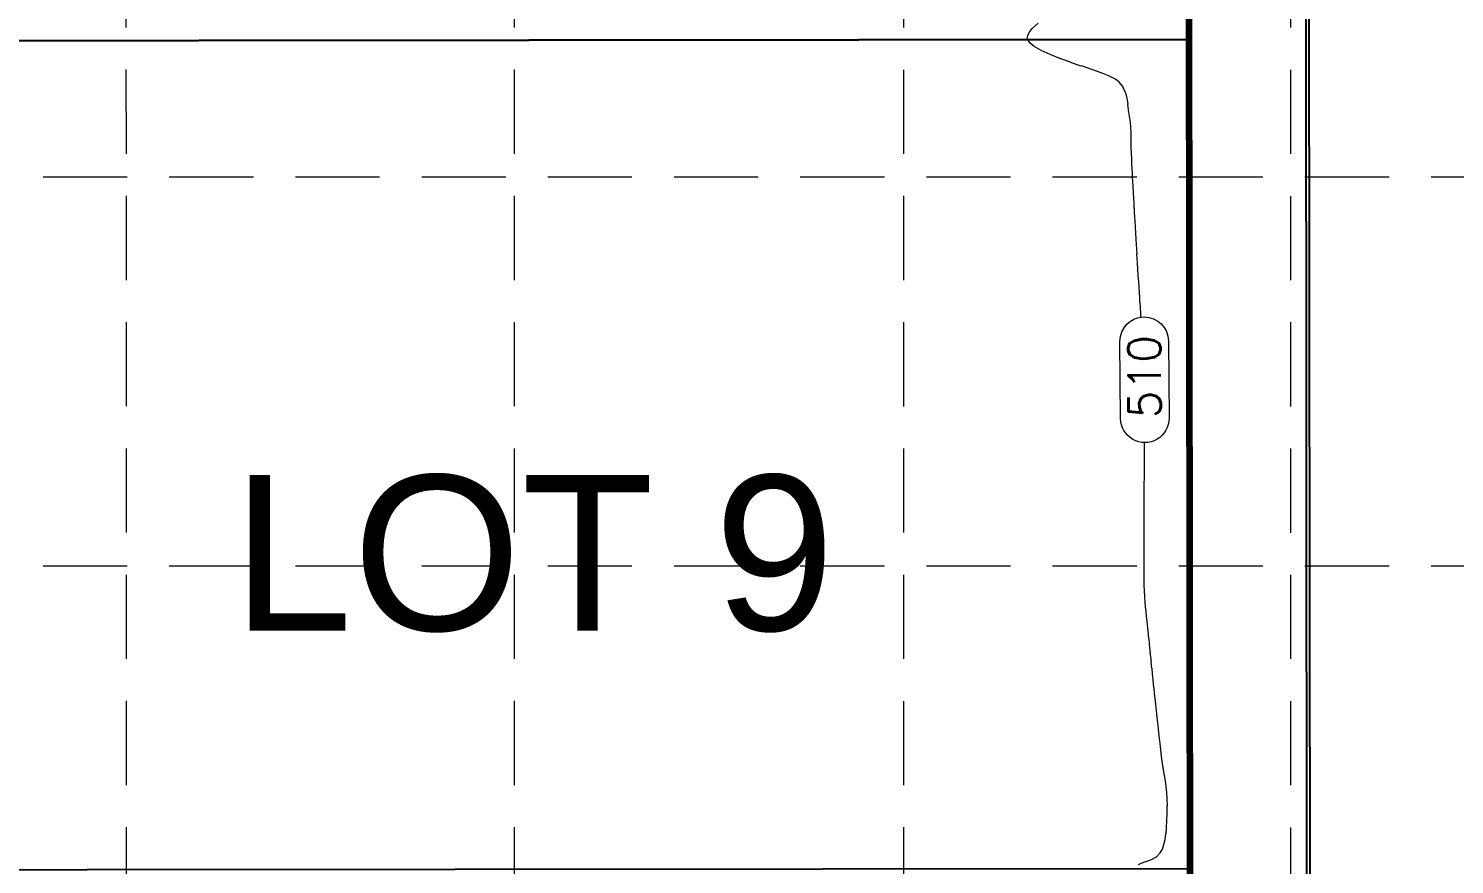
# Model space of a CAD drawing. Header units: feet. Extents: x -406 to 2003, y 7035 to 10885.
# Drawn here: x 123.1 to 343.5, y 9334.4 to 9463.5 of the extents above; entities that cross this region are included whole.
import ezdxf

# ---------------------------------------------------------------- set-up
doc = ezdxf.new("R2010")
doc.units = ezdxf.units.FT
doc.header["$LTSCALE"] = 40
doc.header["$MEASUREMENT"] = 0
doc.linetypes.add('HIDDEN', pattern=[0.375, 0.25, -0.125])
for name, color, linetype, lineweight in [('1 PROPOSED CONTOURS', 35, 'Continuous', 0), ('LOT NUMBERS', 3, 'Continuous', 35), ('right of way', 3, 'Continuous', 40), ('SILT FENCE', 200, 'Continuous', 100)]:
    doc.layers.add(name, color=color, linetype=linetype, lineweight=lineweight)
for name, color, linetype in [('GRID', 254, 'HIDDEN'), ('lots', 4, 'Continuous'), ('polys', 7, 'Continuous'), ('proposed pavement', 4, 'Continuous')]:
    doc.layers.add(name, color=color, linetype=linetype)
doc.styles.get("Standard").update_dxf_attribs({"font": 'ARIAL.TTF'})

msp = doc.modelspace()

# ---------------------------------------------------------------- linework, layer by layer
at = {"layer": '1 PROPOSED CONTOURS', "color": 35, "elevation": 510}
for points in [[(278.23, 9463.46), (279.13, 9464.29)], [(282.52, 9458.83), (280.98, 9459.44)], [(284.15, 9458.25), (282.52, 9458.83)], [(287.42, 9457.13), (285.82, 9457.68)], [(291.1, 9455.63), (290.14, 9456.1)], [(292.56, 9453.82), (292.2, 9454.49)], [(292.79, 9453.16), (292.56, 9453.82)], [(292.93, 9452.47), (292.79, 9453.16)], [(293.03, 9451.72), (292.93, 9452.47)], [(293.41, 9448.99), (293.27, 9449.92)], [(293.51, 9447.46), (293.48, 9448.18)], [(293.52, 9445.16), (293.51, 9446)], [(293.55, 9444.15), (293.52, 9445.16)], [(293.64, 9442.51), (293.6, 9443.27)], [(293.71, 9441.2), (293.67, 9441.83)], [(293.87, 9438.16), (293.82, 9439.08)], [(294, 9435.74), (293.96, 9436.45)], [(294.12, 9433.68), (294.08, 9434.4)], [(294.28, 9430.94), (294.23, 9431.9)], [(294.38, 9429.38), (294.33, 9430.12)], [(294.62, 9425.34), (294.56, 9426.34)], [(294.69, 9424.33), (294.62, 9425.34)], [(294.74, 9423.46), (294.69, 9424.33)], [(294.84, 9421.94), (294.79, 9422.68)], [(294.88, 9421.19), (294.84, 9421.94)], [(295.55, 9392.24), (295.56, 9395.01)], [(295.54, 9389.51), (295.55, 9392.24)], [(295.53, 9378.61), (295.52, 9380.21)], [(295.56, 9376.7), (295.54, 9377.41)], [(295.75, 9374.13), (295.68, 9374.86)], [(295.83, 9373.43), (295.75, 9374.13)], [(295.91, 9372.7), (295.83, 9373.43)], [(296.01, 9371.87), (295.91, 9372.7)], [(296.2, 9369.97), (296.11, 9370.86)], [(296.27, 9369.19), (296.2, 9369.97)], [(296.48, 9367.16), (296.41, 9367.83)], [(296.73, 9364.69), (296.63, 9365.64)], [(296.99, 9362.17), (296.91, 9362.92)], [(297.14, 9360.75), (297.07, 9361.47)], [(297.23, 9359.99), (297.14, 9360.75)], [(297.32, 9359.12), (297.23, 9359.99)], [(297.54, 9357.1), (297.43, 9358.11)], [(297.89, 9353.89), (297.81, 9354.66)], [(298.09, 9352.13), (297.99, 9353.06)], [(298.51, 9348.98), (298.36, 9349.95)], [(298.94, 9346.4), (298.81, 9347.25)], [(299.05, 9341.11), (299.08, 9342.22)], [(298.77, 9338.23), (298.9, 9339.11)], [(296.64, 9335.15), (297.42, 9335.56)]]:
    msp.add_lwpolyline(points, dxfattribs=at)
at = {"layer": '1 PROPOSED CONTOURS', "color": 35, "extrusion": (0.988017, -0.154347, 0), "elevation": -1186.27}
msp.add_lwpolyline([(9391.53, 510), (9391.82, 510)], dxfattribs=at)
at = {"layer": '1 PROPOSED CONTOURS', "color": 35, "extrusion": (0.999132, 0.041657, 0), "elevation": 671.42}
msp.add_lwpolyline([(9442.17, 510), (9442.31, 510)], dxfattribs=at)
at = {"layer": '1 PROPOSED CONTOURS', "color": 35, "extrusion": (-0.91487, 0.403748, 0), "elevation": 3566.5}
msp.add_lwpolyline([(-8768.9, 510), (-8769.4, 510)], dxfattribs=at)
at = {"layer": '1 PROPOSED CONTOURS', "color": 35, "extrusion": (0.794167, -0.607699, 0), "elevation": -5529.98}
msp.add_lwpolyline([(7683.85, 510), (7684.65, 510)], dxfattribs=at)
at = {"layer": '1 PROPOSED CONTOURS', "color": 35, "extrusion": (0.982182, 0.187934, 0), "elevation": 2050.78}
msp.add_lwpolyline([(9241.07, 510), (9241.2, 510)], dxfattribs=at)
at = {"layer": '1 PROPOSED CONTOURS', "color": 35, "extrusion": (0.92207, 0.387023, 0), "elevation": 3917.84}
msp.add_lwpolyline([(8616.77, 510), (8617.05, 510)], dxfattribs=at)
at = {"layer": '1 PROPOSED CONTOURS', "color": 35, "extrusion": (0.789633, 0.613579, 0), "elevation": 6024.65}
msp.add_lwpolyline([(7300.33, 510), (7300.81, 510)], dxfattribs=at)
at = {"layer": '1 PROPOSED CONTOURS', "color": 35, "extrusion": (0.630932, 0.775838, 0), "elevation": 7515.7}
msp.add_lwpolyline([(5752.93, 510), (5753.73, 510)], dxfattribs=at)
at = {"layer": '1 PROPOSED CONTOURS', "color": 35, "extrusion": (0.499889, 0.866089, 0), "elevation": 8333.04}
msp.add_lwpolyline([(4486.79, 510), (4488.04, 510)], dxfattribs=at)
at = {"layer": '1 PROPOSED CONTOURS', "color": 35, "extrusion": (0.415122, 0.909766, 0), "elevation": 8722.51}
msp.add_lwpolyline([(3671.19, 510), (3672.67, 510)], dxfattribs=at)
at = {"layer": '1 PROPOSED CONTOURS', "color": 35, "extrusion": (0.324156, 0.946004, 0), "elevation": 9039.64}
msp.add_lwpolyline([(2795.38, 510), (2797.14, 510)], dxfattribs=at)
at = {"layer": '1 PROPOSED CONTOURS', "color": 35, "extrusion": (0.336819, 0.94157, 0), "elevation": 9001.35}
msp.add_lwpolyline([(2913.15, 510), (2914.71, 510)], dxfattribs=at)
at = {"layer": '1 PROPOSED CONTOURS', "color": 35, "extrusion": (0.370513, 0.928827, 0), "elevation": 8890.59}
msp.add_lwpolyline([(3234.11, 510), (3235.46, 510)], dxfattribs=at)
at = {"layer": '1 PROPOSED CONTOURS', "color": 35, "extrusion": (0.605091, 0.796156, 0), "elevation": 7704.3}
msp.add_lwpolyline([(5489.03, 510), (5489.76, 510)], dxfattribs=at)
at = {"layer": '1 PROPOSED CONTOURS', "color": 35, "extrusion": (0.800229, 0.599695, 0), "elevation": 5903.64}
msp.add_lwpolyline([(7390.52, 510), (7391.4, 510)], dxfattribs=at)
at = {"layer": '1 PROPOSED CONTOURS', "color": 35, "extrusion": (0.993041, 0.117772, 0), "elevation": 1404.13}
msp.add_lwpolyline([(9350.59, 510), (9351.43, 510)], dxfattribs=at)
at = {"layer": '1 PROPOSED CONTOURS', "color": 35, "extrusion": (0.989183, 0.146689, 0), "elevation": 1676.3}
msp.add_lwpolyline([(9304.68, 510), (9305.65, 510)], dxfattribs=at)
at = {"layer": '1 PROPOSED CONTOURS', "color": 35, "extrusion": (0.995651, 0.09316, 0), "elevation": 1172.39}
msp.add_lwpolyline([(9379.75, 510), (9380.56, 510)], dxfattribs=at)
at = {"layer": '1 PROPOSED CONTOURS', "color": 35, "extrusion": (0.999988, 0.004877, 0), "elevation": 339.58}
msp.add_lwpolyline([(9445.2, 510), (9445.91, 510)], dxfattribs=at)
at = {"layer": '1 PROPOSED CONTOURS', "color": 35, "extrusion": (-0.999982, 0.006013, 0), "elevation": -236.7}
msp.add_lwpolyline([(-9447.59, 510), (-9448.34, 510)], dxfattribs=at)
at = {"layer": '1 PROPOSED CONTOURS', "color": 35, "extrusion": (0.998687, 0.051228, 0), "elevation": 776.97}
msp.add_lwpolyline([(9415.83, 510), (9416.72, 510)], dxfattribs=at)
at = {"layer": '1 PROPOSED CONTOURS', "color": 35, "extrusion": (0.998647, 0.052006, 0), "elevation": 784.31}
msp.add_lwpolyline([(9413.78, 510), (9414.46, 510)], dxfattribs=at)
at = {"layer": '1 PROPOSED CONTOURS', "color": 35, "extrusion": (0.998575, 0.053363, 0), "elevation": 797.1}
msp.add_lwpolyline([(9411.43, 510), (9412.07, 510)], dxfattribs=at)
at = {"layer": '1 PROPOSED CONTOURS', "color": 35, "extrusion": (0.998541, 0.054002, 0), "elevation": 803.12}
msp.add_lwpolyline([(9410.22, 510), (9410.91, 510)], dxfattribs=at)
at = {"layer": '1 PROPOSED CONTOURS', "color": 35, "extrusion": (0.998515, 0.054476, 0), "elevation": 807.59}
msp.add_lwpolyline([(9409.05, 510), (9409.84, 510)], dxfattribs=at)
at = {"layer": '1 PROPOSED CONTOURS', "color": 35, "extrusion": (0.998489, 0.054948, 0), "elevation": 812.03}
msp.add_lwpolyline([(9406.83, 510), (9407.75, 510)], dxfattribs=at)
at = {"layer": '1 PROPOSED CONTOURS', "color": 35, "extrusion": (0.998473, 0.055238, 0), "elevation": 814.77}
msp.add_lwpolyline([(9405.81, 510), (9406.6, 510)], dxfattribs=at)
at = {"layer": '1 PROPOSED CONTOURS', "color": 35, "extrusion": (0.998412, 0.056342, 0), "elevation": 825.17}
msp.add_lwpolyline([(9403.52, 510), (9404.19, 510)], dxfattribs=at)
at = {"layer": '1 PROPOSED CONTOURS', "color": 35, "extrusion": (0.998372, 0.057032, 0), "elevation": 831.66}
msp.add_lwpolyline([(9402.28, 510), (9402.95, 510)], dxfattribs=at)
at = {"layer": '1 PROPOSED CONTOURS', "color": 35, "extrusion": (0.99831, 0.058114, 0), "elevation": 841.85}
msp.add_lwpolyline([(9399.82, 510), (9400.64, 510)], dxfattribs=at)
at = {"layer": '1 PROPOSED CONTOURS', "color": 35, "extrusion": (0.998293, 0.0584, 0), "elevation": 844.55}
msp.add_lwpolyline([(9398.62, 510), (9399.58, 510)], dxfattribs=at)
at = {"layer": '1 PROPOSED CONTOURS', "color": 35, "extrusion": (0.998266, 0.058861, 0), "elevation": 848.89}
msp.add_lwpolyline([(9396.44, 510), (9397.27, 510)], dxfattribs=at)
at = {"layer": '1 PROPOSED CONTOURS', "color": 35, "extrusion": (0.998202, 0.059933, 0), "elevation": 858.98}
msp.add_lwpolyline([(9394.08, 510), (9394.78, 510)], dxfattribs=at)
at = {"layer": '1 PROPOSED CONTOURS', "color": 35, "extrusion": (0.998162, 0.0606, 0), "elevation": 865.25}
msp.add_lwpolyline([(9392.79, 510), (9393.5, 510)], dxfattribs=at)
at = {"layer": '1 PROPOSED CONTOURS', "color": 35, "extrusion": (0.998126, 0.061199, 0), "elevation": 870.89}
msp.add_lwpolyline([(9391.51, 510), (9392.27, 510)], dxfattribs=at)
at = {"layer": '1 PROPOSED CONTOURS', "color": 35, "extrusion": (0.998098, 0.061646, 0), "elevation": 875.1}
msp.add_lwpolyline([(9390.26, 510), (9391.12, 510)], dxfattribs=at)
at = {"layer": '1 PROPOSED CONTOURS', "color": 35, "extrusion": (0.998025, 0.062824, 0), "elevation": 886.17}
msp.add_lwpolyline([(9385.54, 510), (9386.33, 510)], dxfattribs=at)
at = {"layer": '1 PROPOSED CONTOURS', "color": 35, "extrusion": (0.997909, 0.06463, 0), "elevation": 903.16}
msp.add_lwpolyline([(9381.63, 510), (9382.43, 510)], dxfattribs=at)
at = {"layer": '1 PROPOSED CONTOURS', "color": 35, "extrusion": (0.997881, 0.065061, 0), "elevation": 907.21}
msp.add_lwpolyline([(9380.32, 510), (9381.23, 510)], dxfattribs=at)
at = {"layer": '1 PROPOSED CONTOURS', "color": 35, "extrusion": (0.997864, 0.065331, 0), "elevation": 909.75}
msp.add_lwpolyline([(9379.49, 510), (9380.08, 510)], dxfattribs=at)
at = {"layer": '1 PROPOSED CONTOURS', "color": 35, "linetype": 'Continuous', "elevation": 510}
for points in [[(291.88, 9403.24), (291.79, 9415.14)], [(299.29, 9415.2), (299.38, 9403.3)]]:
    msp.add_lwpolyline(points, dxfattribs=at)
at = {"layer": '1 PROPOSED CONTOURS', "color": 35, "extrusion": (0.999994, -0.003325, 0), "elevation": 264.32}
msp.add_lwpolyline([(9398.69, 510), (9400.45, 510)], dxfattribs=at)
at = {"layer": '1 PROPOSED CONTOURS', "color": 35, "extrusion": (-0.999993, 0.003637, 0), "elevation": -261.39}
msp.add_lwpolyline([(-9396.03, 510), (-9398.77, 510)], dxfattribs=at)
at = {"layer": '1 PROPOSED CONTOURS', "color": 35, "extrusion": (0.999995, -0.003155, 0), "elevation": 265.92}
msp.add_lwpolyline([(9387.76, 510), (9390.4, 510)], dxfattribs=at)
at = {"layer": '1 PROPOSED CONTOURS', "color": 35, "extrusion": (0.999997, -0.002444, 0), "elevation": 272.58}
msp.add_lwpolyline([(9385.1, 510), (9387.57, 510)], dxfattribs=at)
at = {"layer": '1 PROPOSED CONTOURS', "color": 35, "extrusion": (-0.999999, 0.001299, 0), "elevation": -283.34}
msp.add_lwpolyline([(-9382.54, 510), (-9384.79, 510)], dxfattribs=at)
at = {"layer": '1 PROPOSED CONTOURS', "color": 35, "extrusion": (-1, -0.00054241, 0), "elevation": -300.61}
msp.add_lwpolyline([(-9380.05, 510), (-9382.01, 510)], dxfattribs=at)
at = {"layer": '1 PROPOSED CONTOURS', "color": 35, "extrusion": (0.999953, 0.009705, 0), "elevation": 386.53}
msp.add_lwpolyline([(9374.1, 510), (9375.3, 510)], dxfattribs=at)
at = {"layer": '1 PROPOSED CONTOURS', "color": 35, "extrusion": (0.998451, 0.055642, 0), "elevation": 816.84}
msp.add_lwpolyline([(9344.72, 510), (9345.73, 510)], dxfattribs=at)
at = {"layer": '1 PROPOSED CONTOURS', "color": 35, "extrusion": (0.997156, 0.075363, 0), "elevation": 1001.36}
msp.add_lwpolyline([(9325.91, 510), (9326.75, 510)], dxfattribs=at)
at = {"layer": '1 PROPOSED CONTOURS', "color": 35, "extrusion": (0.994686, 0.102956, 0), "elevation": 1259.32}
msp.add_lwpolyline([(9290.58, 510), (9291.59, 510)], dxfattribs=at)
at = {"layer": '1 PROPOSED CONTOURS', "color": 35, "extrusion": (0.995147, 0.098403, 0), "elevation": 1216.8}
msp.add_lwpolyline([(9293.86, 510), (9294.56, 510)], dxfattribs=at)
at = {"layer": '1 PROPOSED CONTOURS', "color": 35, "extrusion": (0.995053, 0.09935, 0), "elevation": 1225.64}
msp.add_lwpolyline([(9292.04, 510), (9292.7, 510)], dxfattribs=at)
at = {"layer": '1 PROPOSED CONTOURS', "color": 35, "extrusion": (0.994853, 0.101325, 0), "elevation": 1244.08}
msp.add_lwpolyline([(9288.19, 510), (9288.91, 510)], dxfattribs=at)
at = {"layer": '1 PROPOSED CONTOURS', "color": 35, "extrusion": (0.994781, 0.102034, 0), "elevation": 1250.7}
msp.add_lwpolyline([(9286.49, 510), (9287.3, 510)], dxfattribs=at)
at = {"layer": '1 PROPOSED CONTOURS', "color": 35, "extrusion": (0.994706, 0.102765, 0), "elevation": 1257.53}
msp.add_lwpolyline([(9283.66, 510), (9284.62, 510)], dxfattribs=at)
at = {"layer": '1 PROPOSED CONTOURS', "color": 35, "extrusion": (0.994661, 0.1032, 0), "elevation": 1261.58}
msp.add_lwpolyline([(9282.28, 510), (9283.11, 510)], dxfattribs=at)
at = {"layer": '1 PROPOSED CONTOURS', "color": 35, "extrusion": (0.994491, 0.10482, 0), "elevation": 1276.7}
msp.add_lwpolyline([(9278.76, 510), (9279.47, 510)], dxfattribs=at)
at = {"layer": '1 PROPOSED CONTOURS', "color": 35, "extrusion": (0.994166, 0.107861, 0), "elevation": 1305.06}
msp.add_lwpolyline([(9271.44, 510), (9272.45, 510)], dxfattribs=at)
at = {"layer": '1 PROPOSED CONTOURS', "color": 35, "extrusion": (0.99409, 0.108563, 0), "elevation": 1311.62}
msp.add_lwpolyline([(9268.6, 510), (9269.49, 510)], dxfattribs=at)
at = {"layer": '1 PROPOSED CONTOURS', "color": 35, "extrusion": (0.994015, 0.109242, 0), "elevation": 1317.95}
msp.add_lwpolyline([(9266.9, 510), (9267.71, 510)], dxfattribs=at)
at = {"layer": '1 PROPOSED CONTOURS', "color": 35, "extrusion": (0.993917, 0.110131, 0), "elevation": 1326.23}
msp.add_lwpolyline([(9264.96, 510), (9265.72, 510)], dxfattribs=at)
at = {"layer": '1 PROPOSED CONTOURS', "color": 35, "extrusion": (0.993712, 0.111968, 0), "elevation": 1343.35}
msp.add_lwpolyline([(9260.88, 510), (9261.72, 510)], dxfattribs=at)
at = {"layer": '1 PROPOSED CONTOURS', "color": 35, "extrusion": (0.993588, 0.113061, 0), "elevation": 1353.54}
msp.add_lwpolyline([(9257.37, 510), (9258.46, 510)], dxfattribs=at)
at = {"layer": '1 PROPOSED CONTOURS', "color": 35, "extrusion": (0.991608, 0.129283, 0), "elevation": 1504.64}
msp.add_lwpolyline([(9232.91, 510), (9234.02, 510)], dxfattribs=at)
at = {"layer": '1 PROPOSED CONTOURS', "color": 35, "extrusion": (0.984894, 0.173157, 0), "elevation": 1912.85}
msp.add_lwpolyline([(9155.17, 510), (9156.07, 510)], dxfattribs=at)
at = {"layer": '1 PROPOSED CONTOURS', "color": 35, "extrusion": (0.985281, 0.170945, 0), "elevation": 1892.28}
msp.add_lwpolyline([(9158.58, 510), (9159.44, 510)], dxfattribs=at)
at = {"layer": '1 PROPOSED CONTOURS', "color": 35, "extrusion": (0.994083, 0.108627, 0), "elevation": 1312.45}
msp.add_lwpolyline([(9257.72, 510), (9258.62, 510)], dxfattribs=at)
at = {"layer": '1 PROPOSED CONTOURS', "color": 35, "extrusion": (0.99826, 0.058959, 0), "elevation": 849.52}
msp.add_lwpolyline([(9310.63, 510), (9311.62, 510)], dxfattribs=at)
at = {"layer": '1 PROPOSED CONTOURS', "color": 35, "extrusion": (0.999812, -0.019374, 0), "elevation": 118.03}
msp.add_lwpolyline([(9346.26, 510), (9347.44, 510)], dxfattribs=at)
at = {"layer": '1 PROPOSED CONTOURS', "color": 35, "extrusion": (0.999971, 0.007647, 0), "elevation": 370.55}
msp.add_lwpolyline([(9340.83, 510), (9341.96, 510)], dxfattribs=at)
at = {"layer": '1 PROPOSED CONTOURS', "color": 35, "extrusion": (-0.99845, 0.055657, 0), "elevation": 221.31}
msp.add_lwpolyline([(-9342.23, 510), (-9343.27, 510)], dxfattribs=at)
at = {"layer": '1 PROPOSED CONTOURS', "color": 35, "extrusion": (-0.995638, 0.093299, 0), "elevation": 573.73}
msp.add_lwpolyline([(-9326.26, 510), (-9327.23, 510)], dxfattribs=at)
at = {"layer": '1 PROPOSED CONTOURS', "color": 35, "extrusion": (-0.881082, 0.472963, 0), "elevation": 4153.08}
msp.add_lwpolyline([(-8366.88, 510), (-8367.55, 510)], dxfattribs=at)
at = {"layer": '1 PROPOSED CONTOURS', "color": 35, "extrusion": (0.942551, -0.334063, 0), "elevation": -2837.86}
msp.add_lwpolyline([(8900.03, 510), (8900.76, 510)], dxfattribs=at)
at = {"layer": '1 PROPOSED CONTOURS', "color": 35, "extrusion": (0.973873, -0.227093, 0), "elevation": -1829.68}
msp.add_lwpolyline([(9161.29, 510), (9162.1, 510)], dxfattribs=at)
at = {"layer": '1 PROPOSED CONTOURS', "color": 35, "extrusion": (0.44286, -0.896591, 0), "elevation": -8238.62}
msp.add_lwpolyline([(4397.99, 510), (4398.48, 510)], dxfattribs=at)
at = {"layer": '1 PROPOSED CONTOURS', "color": 35, "extrusion": (-0.329692, 0.944089, 0), "elevation": 8715.39}
msp.add_lwpolyline([(-3356.11, 510), (-3356.89, 510)], dxfattribs=at)
at = {"layer": '1 PROPOSED CONTOURS', "color": 35, "extrusion": (-0.347055, 0.937845, 0), "elevation": 8651.97}
msp.add_lwpolyline([(-3517.13, 510), (-3518.01, 510)], dxfattribs=at)
at = {"layer": '1 PROPOSED CONTOURS', "color": 35, "extrusion": (0.704919, -0.709288, 0), "elevation": -6411.95}
msp.add_lwpolyline([(6791.77, 510), (6792.62, 510)], dxfattribs=at)
at = {"layer": '1 PROPOSED CONTOURS', "color": 35, "linetype": 'Continuous', "extrusion": (0, 0, -1)}
for centre, start, end in [((-295.54, 9415.17, -510), 359.5701, 179.5701), ((-295.63, 9403.27, -510), 179.5701, 359.5701)]:
    msp.add_arc(centre, 3.75, start, end, dxfattribs=at)
at = {"layer": 'GRID', "color": 252, "linetype": 'HIDDEN', "lineweight": 0, "ltscale": 1.3}
for p, q in [((138.61, 7338.12), (138, 10819.79)), ((198.2, 7338.12), (198.22, 10819.75)), ((258.44, 7338.11), (258.37, 10819.74)), ((318.13, 7338.1), (318.25, 10819.73)), ((-342.62, 9440.57), (1939.97, 9440.57)), ((-342.62, 9380.5), (1939.97, 9380.5))]:
    msp.add_line(p, q, dxfattribs=at)
at = {"layer": 'lots', "color": 7, "linetype": 'Continuous'}
msp.add_line((302.49, 9461.76), (-207.78, 9461.26), dxfattribs=at)
msp.add_line((302.49, 9461.76), (-207.78, 9461.26), dxfattribs=at)
at = {"layer": 'polys', "color": 7, "linetype": 'Continuous'}
for points in [[(-206.81, 9589.26), (-207.78, 9461.26), (302.49, 9461.76), (302.36, 9589.76)], [(-207.78, 9461.26), (-208.74, 9333.26), (302.62, 9333.76), (302.49, 9461.76)]]:
    msp.add_lwpolyline(points, close=True, dxfattribs=at)
at = {"layer": 'proposed pavement', "color": 7, "linetype": 'Continuous'}
for p, q in [((320.12, 9834.71), (321.65, 8298.24)), ((320.88, 9575.09), (322.15, 8298.24))]:
    msp.add_line(p, q, dxfattribs=at)
at = {"layer": 'right of way', "color": 7, "linetype": 'Continuous'}
msp.add_line((302.12, 9835.76), (303.63, 8317.83), dxfattribs=at)
msp.add_line((302.12, 9835.76), (303.63, 8317.83), dxfattribs=at)
at = {"layer": 'SILT FENCE', "color": 7, "linetype": 'Continuous'}
msp.add_line((303.63, 8317.83), (302.12, 9835.76), dxfattribs=at)

# ---------------------------------------------------------------- texts
at = {"layer": '1 PROPOSED CONTOURS', "color": 35, "linetype": 'Continuous', "insert": (293.13, 9403.25, 510), "char_height": 5, "width": 17.8571, "attachment_point": 1, "rotation": 90.4299}
msp.add_mtext('\\Fsimplex.shx;\\W1.0000000000;\\T1.0000000000;\\o\\l510', dxfattribs=at)
at = {"layer": 'LOT NUMBERS', "color": 7, "linetype": 'Continuous'}
msp.add_text('LOT 9', height=24, dxfattribs=at).set_placement((154.56, 9370.49))

doc.saveas('drawing.dxf')
